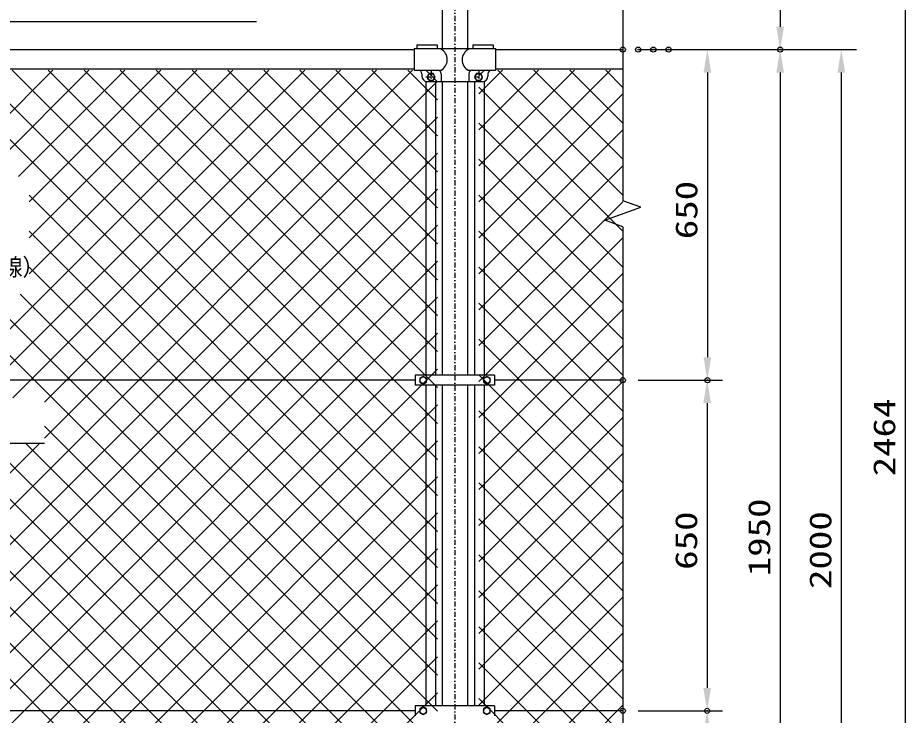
# Model space of a CAD drawing. Units: millimetres, scale not verified. Extents: x -4425 to 4425, y -3150 to 3150.
# Drawn here: x -2331 to -587, y 95 to 1467 of the extents above; entities that cross this region are included whole.
import ezdxf
from ezdxf.enums import TextEntityAlignment as Align

# ---------------------------------------------------------------- set-up
doc = ezdxf.new("R2010")
doc.units = ezdxf.units.MM
doc.header["$LTSCALE"] = 20
doc.header["$PDMODE"] = 32
doc.header["$PDSIZE"] = 10
doc.linetypes.add('USER1', pattern=[1.01, 0.5, -0.25, 0.01, -0.25])
for name, color, linetype, lineweight in [('0-1_2', 7, 'Continuous', 25), ('0-2_1', 7, 'Continuous', 25), ('0-3_0', 7, 'Continuous', 25), ('0-4_13', 7, 'Continuous', 25), ('0-7_10', 4, 'USER1', 25), ('0-8_CENTLN-LMEC0', 2, 'Continuous', 25)]:
    doc.layers.add(name, color=color, linetype=linetype, lineweight=lineweight)
doc.layers.add('0-9_DEFPOINTS', color=7, linetype='Continuous')
doc.layers.add('1-0_EXTCNT-L', color=4, linetype='Continuous')
doc.styles.add('ＭＳ ゴシック', font='')
doc.styles.get('ＭＳ ゴシック').set_extended_font_data('MS Gothic')

msp = doc.modelspace()

# ---------------------------------------------------------------- linework, layer by layer
at = {"layer": '0-1_2', "color": 2}
for points in [[(-1510.86, 1350.05), (-1514.86, 1356.97), (-1522.86, 1356.97), (-1526.86, 1350.05), (-1522.86, 1343.12), (-1514.86, 1343.12)], [(-1510.86, 1350.05), (-1514.86, 1356.97), (-1522.86, 1356.97), (-1526.86, 1350.05), (-1522.86, 1343.12), (-1514.86, 1343.12)], [(-1417.53, 1350.05), (-1421.53, 1356.97), (-1429.53, 1356.97), (-1433.53, 1350.05), (-1429.53, 1343.12), (-1421.53, 1343.12)], [(-1417.53, 1350.05), (-1421.53, 1356.97), (-1429.53, 1356.97), (-1433.53, 1350.05), (-1429.53, 1343.12), (-1421.53, 1343.12)]]:
    msp.add_lwpolyline(points, close=True, dxfattribs=at)
for centre in [(-1518.86, 1350.05), (-1518.86, 1350.05), (-1425.53, 1350.05), (-1425.53, 1350.05)]:
    msp.add_circle(centre, 6.93, dxfattribs=at)
at = {"layer": '0-2_1'}
for p, q in [((-1496.95, 1856.38), (-1496.95, 1406.59)), ((-1446.95, 1856.38), (-1446.95, 1406.59)), ((-1546.95, 1413.59), (-1506.95, 1413.59)), ((-1546.95, 1413.59), (-1546.95, 1406.59)), ((-1546.95, 1413.59), (-1506.95, 1413.59)), ((-1546.95, 1413.59), (-1546.95, 1406.59)), ((-1506.95, 1413.59), (-1506.95, 1406.59)), ((-1506.95, 1413.59), (-1506.95, 1406.59)), ((-1436.95, 1413.59), (-1396.95, 1413.59)), ((-1436.95, 1413.59), (-1436.95, 1406.59)), ((-1436.95, 1413.59), (-1396.95, 1413.59)), ((-1436.95, 1413.59), (-1436.95, 1406.59)), ((-1396.95, 1413.59), (-1396.95, 1406.59)), ((-1396.95, 1413.59), (-1396.95, 1406.59)), ((-3393.96, 1404.09), (-1551.95, 1404.09)), ((-1551.95, 1406.59), (-1551.95, 1363.59)), ((-1551.95, 1406.59), (-1551.95, 1363.59)), ((-1391.95, 1406.59), (-1391.95, 1363.59)), ((-1391.95, 1406.59), (-1391.95, 1363.59)), ((-1391.95, 1404.09), (-1141.95, 1404.09)), ((-1391.95, 1404.09), (-1141.95, 1404.09)), ((-3393.96, 1366.09), (-1551.95, 1366.09)), ((-1391.95, 1366.09), (-1141.95, 1366.09)), ((-1391.95, 1366.09), (-1141.95, 1366.09)), ((-1536.95, 1356.59), (-1536.95, 1351.59)), ((-1536.95, 1356.59), (-1536.95, 1351.59)), ((-1499.25, 1356.59), (-1499.25, 1341.59)), ((-1499.25, 1356.59), (-1499.25, 1341.59)), ((-1444.65, 1356.59), (-1444.65, 1341.59)), ((-1444.65, 1356.59), (-1444.65, 1341.59)), ((-1406.95, 1356.59), (-1406.95, 1351.59)), ((-1406.95, 1356.59), (-1406.95, 1351.59)), ((-1526.95, 1341.59), (-1416.95, 1341.59)), ((-1526.95, 1341.59), (-1416.95, 1341.59)), ((-1496.95, 1341.59), (-1496.95, 764.09)), ((-1446.95, 1341.59), (-1446.95, 764.09)), ((-1549.95, 754.09), (-3393.96, 754.09)), ((-1141.95, 754.09), (-1393.96, 754.09)), ((-1496.95, 744.09), (-1496.95, 114.09)), ((-1446.95, 744.09), (-1446.95, 114.09)), ((-1549.95, 104.09), (-3393.96, 104.09)), ((-1141.95, 104.09), (-1393.96, 104.09))]:
    msp.add_line(p, q, dxfattribs=at)
at = {"layer": '0-2_1', "color": 4}
for p, q in [((-1141.95, 1854.09), (-1141.95, 1107.08)), ((-1141.95, 1055.78), (-1177.19, 1068.61)), ((-1141.95, 1055.78), (-1141.95, -220.26)), ((-1141.95, 1055.78), (-1141.95, -220.26))]:
    msp.add_line(p, q, dxfattribs=at)
at = {"layer": '0-2_1', "color": 4, "linetype": 'USER1'}
for p, q in [((-1518.95, 1363.59), (-1518.95, 1341.59)), ((-1518.95, 1363.59), (-1518.95, 1341.59)), ((-1424.95, 1363.59), (-1424.95, 1341.59)), ((-1424.95, 1363.59), (-1424.95, 1341.59)), ((-1529.45, 1350.59), (-1510.45, 1350.59)), ((-1529.45, 1350.59), (-1510.45, 1350.59)), ((-1433.45, 1350.59), (-1414.45, 1350.59)), ((-1433.45, 1350.59), (-1414.45, 1350.59))]:
    msp.add_line(p, q, dxfattribs=at)
at = {"layer": '0-2_1', "color": 4}
for points in [[(-1177.19, 1068.61), (-1106.71, 1094.26), (-1141.95, 1107.08)], [(-2649.39, 754.09), (-2552.29, 630.57), (-2278.69, 630.57)]]:
    msp.add_lwpolyline(points, dxfattribs=at)
at = {"layer": '0-2_1'}
for centre, radius, start, end in [((-1510.44, 1384.34), 23.48, 296.6275, 62.38996), ((-1510.44, 1384.34), 23.48, 296.6275, 62.38996), ((-1434.23, 1383.92), 23.57, 115.72985, 242.43643), ((-1434.23, 1383.92), 23.57, 115.72985, 242.43643), ((-1543.95, 1356.59), 7, 0, 90), ((-1543.95, 1356.59), 7, 0, 90), ((-1506.25, 1356.59), 7, 0, 90), ((-1506.25, 1356.59), 7, 0, 90), ((-1437.65, 1356.59), 7, 90, 180.00375), ((-1437.65, 1356.59), 7, 90, 180.00375), ((-1399.95, 1356.59), 7, 90, 180), ((-1399.95, 1356.59), 7, 90, 180), ((-1526.95, 1351.59), 10, 180, 270), ((-1526.95, 1351.59), 10, 180, 270), ((-1416.95, 1351.59), 10, 270, 0), ((-1416.95, 1351.59), 10, 270, 0)]:
    msp.add_arc(centre, radius, start, end, dxfattribs=at)
at = {"layer": '0-3_0', "color": 2}
for p, q in [((-586.73, 1821.38), (-586.73, -550.91)), ((-975.73, 1359.09), (-975.73, 799.09)), ((-832.62, 1359.09), (-832.62, -500.91)), ((-712.42, 1359.09), (-712.42, -550.91)), ((-976.15, 709.09), (-976.15, 149.09))]:
    msp.add_line(p, q, dxfattribs=at)
at = {"layer": '0-3_0', "color": 1}
for p, q in [((-1111.95, 1404.09), (-945.73, 1404.09)), ((-1051.95, 1404.09), (-682.42, 1404.09)), ((-1021.95, 1404.09), (-802.62, 1404.09)), ((-1111.95, 754.09), (-945.73, 754.09)), ((-1111.95, 754.09), (-946.15, 754.09)), ((-1111.95, 104.09), (-946.15, 104.09)), ((-1111.95, 104.09), (-946.15, 104.09))]:
    msp.add_line(p, q, dxfattribs=at)
at = {"layer": '0-3_0'}
for p, q in [((-1534.01, -505.41), (-3403.01, 1363.59)), ((-1506.25, -462.46), (-3332.3, 1363.59)), ((-1506.25, 386.07), (-2483.77, 1363.59)), ((-2482.45, 719.15), (-1838.01, 1363.59)), ((-2471.15, 1154.71), (-2262.27, 1363.59)), ((-1506.25, 456.78), (-2413.06, 1363.59)), ((-2411.73, 719.15), (-1767.3, 1363.59)), ((-2400.44, 1154.71), (-2191.56, 1363.59)), ((-1506.25, 527.49), (-2342.35, 1363.59)), ((-2341.02, 719.15), (-1696.59, 1363.59)), ((-2329.73, 1154.71), (-2120.85, 1363.59)), ((-2308.87, 963.43), (-1908.72, 1363.59)), ((-2308.87, 1034.14), (-1979.43, 1363.59)), ((-2308.87, 1104.85), (-2050.14, 1363.59)), ((-2278.69, 640.06), (-1555.17, 1363.59)), ((-2278.69, 710.78), (-1625.88, 1363.59)), ((-1506.25, 598.2), (-2271.64, 1363.59)), ((-1506.25, 668.91), (-2200.93, 1363.59)), ((-1506.25, 739.62), (-2130.22, 1363.59)), ((-1506.25, 810.33), (-2059.51, 1363.59)), ((-1506.25, 881.04), (-1988.8, 1363.59)), ((-1506.25, 951.75), (-1918.09, 1363.59)), ((-1506.25, 1022.46), (-1847.37, 1363.59)), ((-1506.25, 1093.17), (-1776.66, 1363.59)), ((-1506.25, 1163.88), (-1705.95, 1363.59)), ((-1506.25, 1234.6), (-1635.24, 1363.59)), ((-1506.25, 1305.31), (-1564.53, 1363.59)), ((-1506.25, 1340.66), (-1529.18, 1363.59)), ((-1424.95, 1317.02), (-1378.39, 1363.59)), ((-1424.95, 1352.38), (-1413.74, 1363.59)), ((-1424.95, 1246.31), (-1307.68, 1363.59)), ((-1424.95, 1175.6), (-1236.96, 1363.59)), ((-1424.95, 1104.89), (-1166.25, 1363.59)), ((-1141.95, 1117.78), (-1387.76, 1363.59)), ((-1141.95, 1188.49), (-1317.05, 1363.59)), ((-1141.95, 1259.2), (-1246.34, 1363.59)), ((-1141.95, 1329.92), (-1175.63, 1363.59)), ((-1604.72, -505.41), (-3437.65, 1327.52)), ((-3353.46, -505.41), (-1506.25, 1341.79)), ((-1141.95, 1047.07), (-1424.95, 1330.07)), ((-1424.95, 1034.18), (-1141.95, 1317.18)), ((-1675.43, -505.41), (-3437.65, 1256.81)), ((-3282.75, -505.41), (-1506.25, 1271.08)), ((-1141.95, 976.36), (-1424.95, 1259.36)), ((-1424.95, 963.47), (-1141.95, 1246.47)), ((-3212.03, -505.41), (-1506.25, 1200.37)), ((-1141.95, 905.65), (-1424.95, 1188.65)), ((-1424.95, 892.76), (-1141.95, 1175.76)), ((-3141.32, -505.41), (-1506.25, 1129.66)), ((-1506.25, 315.36), (-2308.87, 1117.98)), ((-1141.95, 834.94), (-1424.95, 1117.94)), ((-1424.95, 822.05), (-1141.95, 1105.05)), ((-3070.61, -505.41), (-1506.25, 1058.95)), ((-1506.25, 244.65), (-2308.87, 1047.27)), ((-1141.95, 764.23), (-1424.95, 1047.23)), ((-1424.95, 751.34), (-1141.95, 1034.34)), ((-2999.9, -505.41), (-1506.25, 988.24)), ((-1506.25, 173.94), (-2308.87, 976.56)), ((-1141.95, 693.52), (-1424.95, 976.52)), ((-1424.95, 680.63), (-1141.95, 963.63)), ((-2929.19, -505.41), (-1506.25, 917.53)), ((-1506.25, -38.2), (-2467.97, 923.53)), ((-1506.25, 32.51), (-2397.26, 923.53)), ((-1506.25, 103.22), (-2326.55, 923.53)), ((-1141.95, 622.81), (-1424.95, 905.81)), ((-1424.95, 609.92), (-1141.95, 892.92)), ((-2858.48, -505.41), (-1506.25, 846.81)), ((-1141.95, 552.1), (-1424.95, 835.1)), ((-1424.95, 539.21), (-1141.95, 822.21)), ((-2787.77, -505.41), (-1506.25, 776.1)), ((-1141.95, 481.39), (-1424.95, 764.39)), ((-1424.95, 468.5), (-1141.95, 751.5)), ((-2717.06, -505.41), (-1506.25, 705.39)), ((-1141.95, 410.68), (-1424.95, 693.68)), ((-1424.95, 397.78), (-1141.95, 680.78)), ((-1506.25, -108.91), (-2278.69, 663.53)), ((-3424.17, -505.41), (-2288.18, 630.57)), ((-2646.35, -505.41), (-1506.25, 634.68)), ((-1506.25, -391.75), (-2528.57, 630.57)), ((-1506.25, -321.04), (-2457.86, 630.57)), ((-1506.25, -250.33), (-2387.15, 630.57)), ((-1506.25, -179.62), (-2316.44, 630.57)), ((-1141.95, 339.97), (-1424.95, 622.97)), ((-1424.95, 327.07), (-1141.95, 610.07)), ((-2575.64, -505.41), (-1506.25, 563.97)), ((-1141.95, 269.25), (-1424.95, 552.25)), ((-1424.95, 256.36), (-1141.95, 539.36)), ((-2504.93, -505.41), (-1506.25, 493.26)), ((-1141.95, 198.54), (-1424.95, 481.54)), ((-1424.95, 185.65), (-1141.95, 468.65)), ((-2434.22, -505.41), (-1506.25, 422.55)), ((-1141.95, 127.83), (-1424.95, 410.83)), ((-1424.95, 114.94), (-1141.95, 397.94)), ((-2363.51, -505.41), (-1506.25, 351.84)), ((-1141.95, 57.12), (-1424.95, 340.12)), ((-1424.95, 44.23), (-1141.95, 327.23)), ((-2292.8, -505.41), (-1506.25, 281.13)), ((-1141.95, -13.59), (-1424.95, 269.41)), ((-1424.95, -26.48), (-1141.95, 256.52)), ((-2222.09, -505.41), (-1506.25, 210.42)), ((-1141.95, -84.3), (-1424.95, 198.7)), ((-1424.95, -97.19), (-1141.95, 185.81)), ((-2151.37, -505.41), (-1506.25, 139.71)), ((-1141.95, -155.01), (-1424.95, 127.99)), ((-1424.95, -167.9), (-1141.95, 115.1))]:
    msp.add_line(p, q, dxfattribs=at)
at = {"layer": '0-3_0', "color": 2}
msp.add_lwpolyline([(-2639.35, 1429.57), (-2595.72, 1459.54), (-1862.11, 1459.54)], dxfattribs=at)
for points in [[(-983.23, 1359.09), (-975.73, 1404.09), (-968.23, 1359.09)], [(-840.12, 1359.09), (-832.62, 1404.09), (-825.12, 1359.09)], [(-719.92, 1359.09), (-712.42, 1404.09), (-704.92, 1359.09)], [(-983.23, 799.09), (-975.73, 754.09), (-968.23, 799.09)], [(-983.65, 709.09), (-976.15, 754.09), (-968.65, 709.09)], [(-983.65, 149.09), (-976.15, 104.09), (-968.65, 149.09)], [(-983.65, 59.09), (-976.15, 104.09), (-968.65, 59.09)]]:
    msp.add_solid(points, dxfattribs=at)
at = {"layer": '0-4_13'}
for p, q in [((-1551.95, 1363.59), (-1499.44, 1363.59)), ((-1551.95, 1363.59), (-1499.44, 1363.59)), ((-1446.15, 1363.59), (-1391.95, 1363.59)), ((-1446.15, 1363.59), (-1391.95, 1363.59)), ((-1529.45, 1341.59), (-1529.45, 764.09)), ((-1510.45, 1341.59), (-1510.45, 764.09)), ((-1433.45, 1341.59), (-1433.45, 764.09)), ((-1414.45, 1341.59), (-1414.46, 764.09)), ((-1549.95, 764.09), (-1549.95, 744.09)), ((-1393.96, 764.09), (-1549.95, 764.09)), ((-1393.96, 764.09), (-1393.96, 744.09)), ((-1393.96, 744.09), (-1549.95, 744.09)), ((-1529.45, 744.09), (-1529.45, 114.09)), ((-1510.45, 744.09), (-1510.45, 114.09)), ((-1433.45, 744.09), (-1433.45, 114.09)), ((-1414.46, 744.09), (-1414.47, 114.09)), ((-1393.96, 114.09), (-1549.95, 114.09)), ((-1549.95, 114.09), (-1549.95, 94.09)), ((-1393.96, 114.09), (-1549.95, 114.09)), ((-1549.95, 114.09), (-1549.95, 94.09)), ((-1393.96, 114.09), (-1393.96, 94.09)), ((-1393.96, 114.09), (-1393.96, 94.09))]:
    msp.add_line(p, q, dxfattribs=at)
msp.add_lwpolyline([(-1551.95, 1406.59), (-1446.95, 1406.59), (-1391.95, 1406.59)], dxfattribs=at)
msp.add_lwpolyline([(-1551.95, 1406.59), (-1446.95, 1406.59), (-1391.95, 1406.59)], dxfattribs=at)
for points in [[(-1534.45, 761.59), (-1540.95, 757.84), (-1540.95, 750.33), (-1534.45, 746.58), (-1527.95, 750.33), (-1527.95, 757.84)], [(-1534.45, 761.59), (-1540.95, 757.84), (-1540.95, 750.33), (-1534.45, 746.58), (-1527.95, 750.33), (-1527.95, 757.84)], [(-1409.46, 761.59), (-1415.96, 757.84), (-1415.96, 750.33), (-1409.46, 746.58), (-1402.96, 750.33), (-1402.96, 757.84)], [(-1409.46, 761.59), (-1415.96, 757.84), (-1415.96, 750.33), (-1409.46, 746.58), (-1402.96, 750.33), (-1402.96, 757.84)], [(-1534.45, 111.59), (-1540.95, 107.84), (-1540.95, 100.33), (-1534.45, 96.58), (-1527.95, 100.33), (-1527.95, 107.84)], [(-1534.45, 111.59), (-1540.95, 107.84), (-1540.95, 100.33), (-1534.45, 96.58), (-1527.95, 100.33), (-1527.95, 107.84)], [(-1409.46, 111.59), (-1415.96, 107.84), (-1415.96, 100.33), (-1409.46, 96.58), (-1402.96, 100.33), (-1402.96, 107.84)], [(-1409.46, 111.59), (-1415.96, 107.84), (-1415.96, 100.33), (-1409.46, 96.58), (-1402.96, 100.33), (-1402.96, 107.84)]]:
    msp.add_lwpolyline(points, close=True, dxfattribs=at)
for centre in [(-1534.45, 754.09), (-1534.45, 754.09), (-1409.46, 754.09), (-1409.46, 754.09), (-1534.45, 104.09), (-1534.45, 104.09), (-1409.46, 104.09), (-1409.46, 104.09)]:
    msp.add_circle(centre, 6.5, dxfattribs=at)
at = {"layer": '0-7_10'}
msp.add_line((-1471.95, 1854.09), (-1471.95, -951.58), dxfattribs=at)
at = {"layer": '0-8_CENTLN-LMEC0'}
msp.add_line((-832.62, 1821.38), (-832.62, 1449.09), dxfattribs=at)
at = {"layer": '0-8_CENTLN-LMEC0', "color": 1}
msp.add_line((-1081.95, 1404.09), (-802.62, 1404.09), dxfattribs=at)
at = {"layer": '0-8_CENTLN-LMEC0'}
msp.add_solid([(-840.12, 1449.09), (-832.62, 1404.09), (-825.12, 1449.09)], dxfattribs=at)
at = {"layer": '0-9_DEFPOINTS'}
for p in [(-1141.95, 1404.09), (-1111.95, 1404.09), (-1081.95, 1404.09), (-1051.95, 1404.09), (-832.62, 1404.09), (-1141.95, 754.09), (-975.73, 754.09), (-1141.95, 104.09), (-976.15, 104.09)]:
    msp.add_point(p, dxfattribs=at)

# ---------------------------------------------------------------- texts
at = {"layer": '0-3_0', "color": 3, "style": 'ＭＳ ゴシック', "width": 1.3}
for s, p in [('650', (-982.4, 1031.27)), ('2464', (-593.41, 565.11)), ('1950', (-839.29, 368.52)), ('650', (-982.82, 381.27)), ('2000', (-719.09, 343.52))]:
    msp.add_text(s, height=43.26, rotation=90, dxfattribs=at).set_placement(p, align=Align.BOTTOM_LEFT)
at = {"layer": '1-0_EXTCNT-L', "style": 'ＭＳ ゴシック', "width": 0.9}
msp.add_text('（再生PET樹脂被覆鉄線）', height=33.67, dxfattribs=at).set_placement((-2755.82, 949.46), align=Align.BOTTOM_LEFT)

doc.saveas('drawing.dxf')
